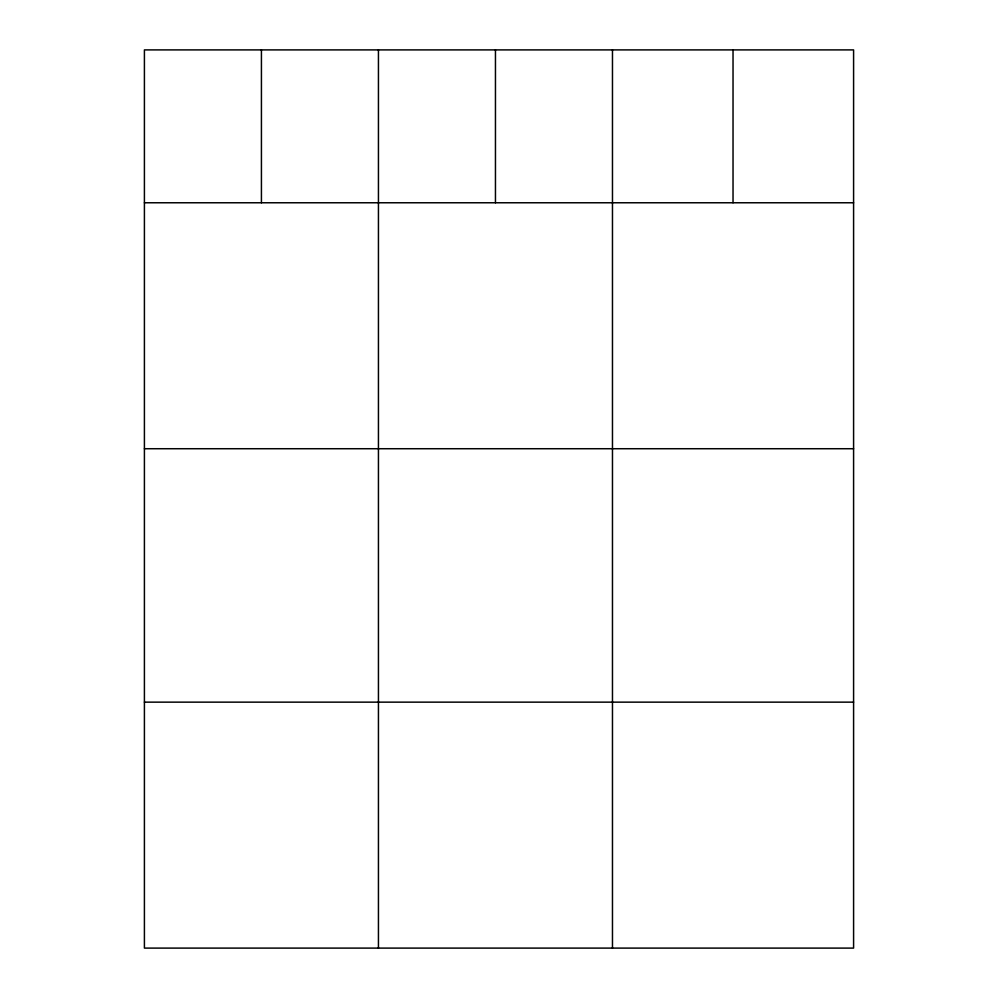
<?xml version="1.0" encoding="UTF-8"?>
<svg xmlns="http://www.w3.org/2000/svg" width="998" height="998" viewBox="0 0 998 998"><rect width="100%" height="100%" fill="white"/><g stroke="black" fill="none" stroke-linecap="round" stroke-linejoin="round"><path stroke-width="1.5" d="M853.589 202.769L853.589 948.1L144.411 948.1L144.411 49.9L853.589 49.9L853.589 202.769L144.411 202.769M144.411 448.726L853.589 448.726M144.411 702.143L853.589 702.143M733.031 49.9L733.031 202.769M612.473 49.9L612.473 948.1M495.457 49.9L495.457 202.769M378.442 49.9L378.442 948.1M261.426 49.9L261.426 202.769"/></g></svg>
